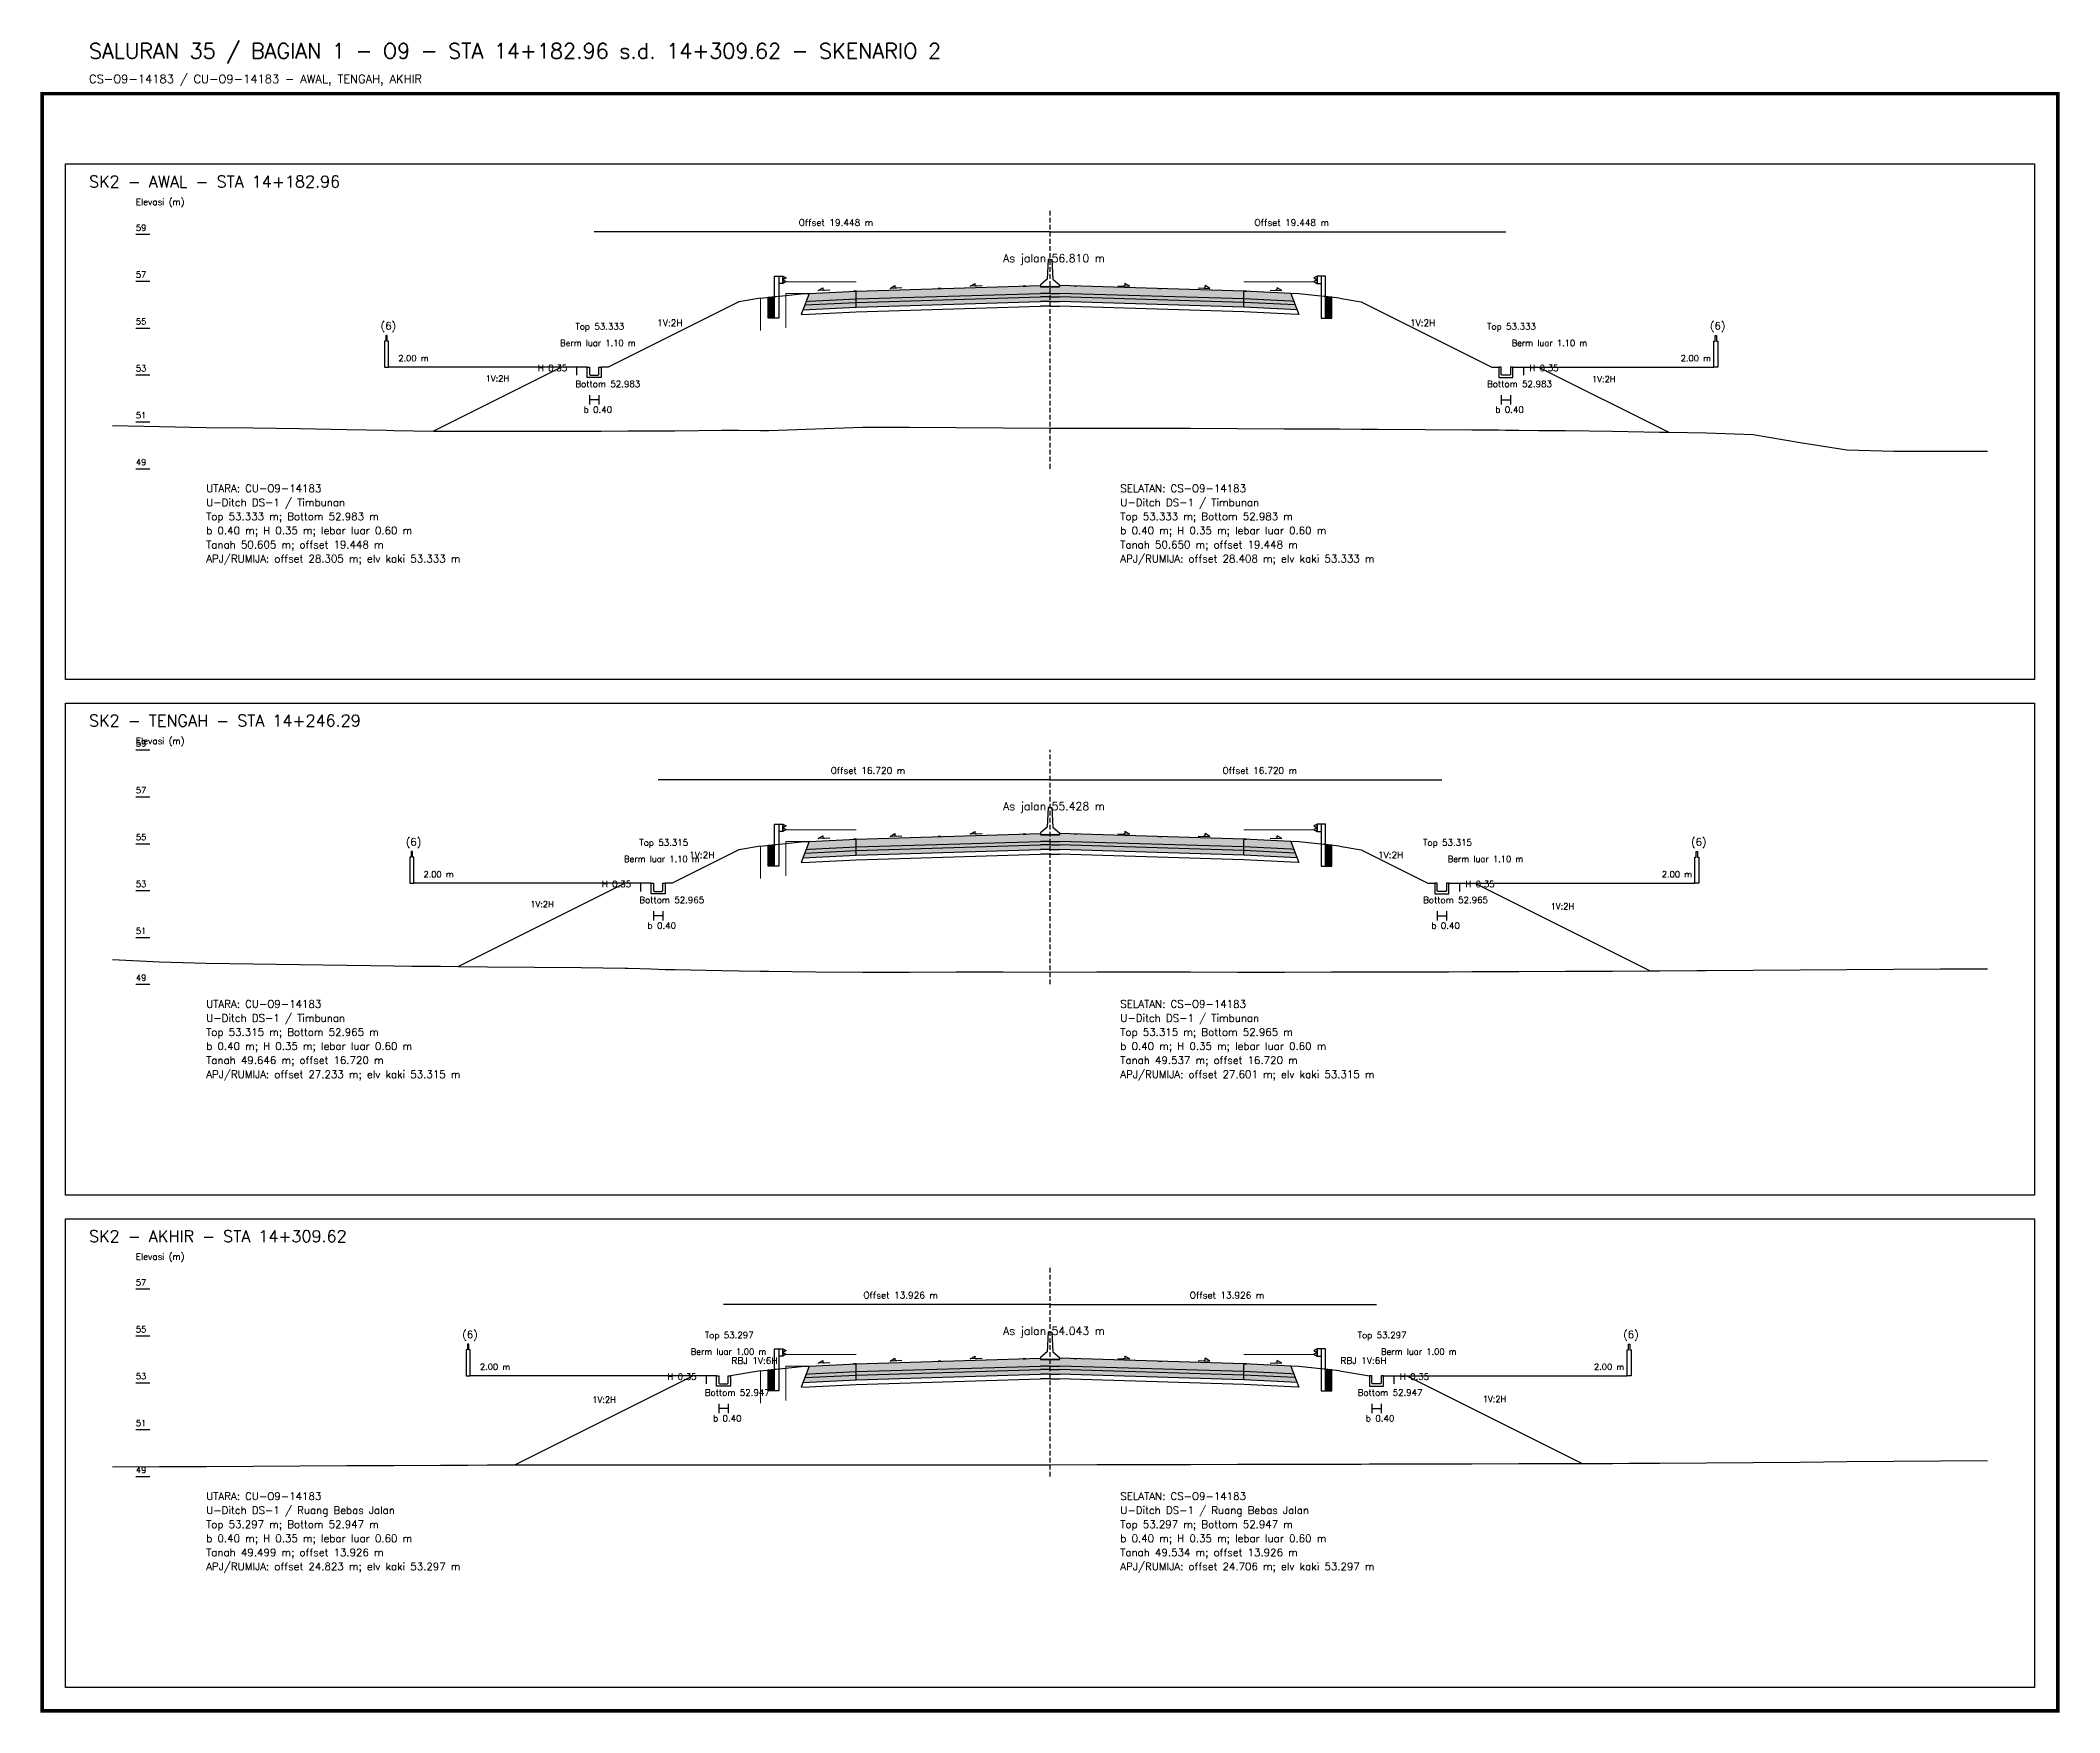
# Model space of a CAD drawing. Header units: metres. Extents: x -24715 to -24517, y 27498 to 30841.
# Drawn here: x -24617.7 to -24531.5, y 28126.2 to 28197.5 of the extents above; entities that cross this region are included whole.
import ezdxf

# ---------------------------------------------------------------- set-up
doc = ezdxf.new("R2010")
doc.units = ezdxf.units.M
doc.linetypes.add('PS_DASH', pattern=[0.3, 0.2, -0.1])
for name, color, linetype, lineweight in [('Dimensi', 230, 'Continuous', 20), ('GRS-ARSIR (HATCH)', 8, 'Continuous', 9), ('Guardrail', 20, 'Continuous', 30), ('HATCH - Beton ramping', 210, 'Continuous', 9), ('HATCH - LFA', 30, 'Continuous', 9), ('HATCH - Pavement', 50, 'Continuous', 9), ('Marka', 20, 'Continuous', 30), ('POT_ALL_GROUP', 2, 'Continuous', 70)]:
    doc.layers.add(name, color=color, linetype=linetype, lineweight=lineweight)
for name, color, linetype in [('POT_ALL_APJ', 2, 'Continuous'), ('POT_ALL_BORDER', 8, 'Continuous'), ('POT_ALL_CHANNEL2', 7, 'Continuous'), ('POT_ALL_DIM', 7, 'Continuous'), ('POT_ALL_GROUND', 1, 'Continuous'), ('POT_ALL_GUIDE', 8, 'Continuous'), ('POT_ALL_ROAD', 4, 'Continuous')]:
    doc.layers.add(name, color=color, linetype=linetype)
doc.styles.get("Standard").update_dxf_attribs({"font": 'simplex.shx'})

# ---------------------------------------------------------------- blocks, each defined once
blk = doc.blocks.new('JALAN_ASLI_TIPIKAL_2OKT_METER')
at = {"layer": 'Guardrail', "lineweight": 9}
h = blk.add_hatch(dxfattribs=at)
h.set_pattern_fill('JIS_LC_20', color=256, scale=0.002)
h.set_pattern_definition([(45, (-29.65569, -21.99233), (-0.02828427, 0.02828427), []), (45, (-29.65489, -21.99233), (-0.02828427, 0.02828427), [])])
h.paths.add_polyline_path([(-12.025, -1.394), (-11.753, -1.394), (-11.753, -0.471), (-12.018, -0.498)])
h = blk.add_hatch(dxfattribs=at)
h.set_pattern_fill('JIS_LC_20', color=256, scale=0.002)
h.set_pattern_definition([(45, (-29.40569, -21.99233), (-0.02828427, 0.02828427), []), (45, (-29.40489, -21.99233), (-0.02828427, 0.02828427), [])])
h.paths.add_polyline_path([(12.018, -0.498), (11.753, -0.471), (11.753, -1.394), (12.025, -1.394)])
at = {"layer": 'HATCH - Beton ramping'}
h = blk.add_hatch(dxfattribs=at)
h.set_pattern_fill('AR-CONC', color=256, scale=0.0005)
h.set_pattern_definition([(50, (-28.949556, -21.99233), (0.09109233, -0.00796954), [0.009525, -0.104775]), (355, (-28.94956, -21.99233), (-0.0176217, 0.09552842), [0.00762, -0.0838203]), (100.45144, (-28.941965, -21.992995), (0.07347062, 0.08755888), [0.008095, -0.08904512]), (46.1842, (-28.94956, -21.96693), (0.13553952, -0.02102116), [0.0142875, -0.1571625]), (96.63556, (-28.93826, -21.96868), (0.11870207, 0.12371306), [0.0121425, -0.1335678]), (351.18415, (-28.94956, -21.96693), (0.11870207, 0.12371306), [0.01143, -0.12572987]), (21, (-28.936856, -21.97328), (0.0758072, -0.0511326), [0.009525, -0.104775]), (326, (-28.93686, -21.97328), (0.03090101, 0.09209398), [0.00762, -0.08382]), (71.45144, (-28.93054, -21.97754), (0.1067082, 0.04096138), [0.008095, -0.08904497]), (37.5, (-28.949556, -21.99233), (0.001544302, 0.04227752), [0, -0.082804, 0, -0.08509, 0, -0.0841375]), (7.5, (-28.949556, -21.99233), (0.03340983, 0.05009029), [0, -0.048514, 0, -0.080899, 0, -0.0320675]), (327.5, (-28.977877, -21.99233), (0.067795298, -0.002864372), [0, -0.03175, 0, -0.09906, 0, -0.131445]), (317.5, (-28.990577, -21.99233), (0.07406459, 0.01271325), [0, -0.041275, 0, -0.065786, 0, -0.093345])])
h.paths.add_polyline_path([(-8.27, -0.566), (-10.401, -0.666), (-10.461, -0.826), (-8.27, -0.716)])
h.paths.add_polyline_path([(-0.4, -0.48), (0, -0.48), (0, -0.33), (-0.4, -0.33), (-8.27, -0.566), (-8.27, -0.716)])
h = blk.add_hatch(dxfattribs=at)
h.set_pattern_fill('AR-CONC', color=256, scale=0.0005)
h.set_pattern_definition([(50, (-28.699556, -21.99233), (0.09109233, -0.00796954), [0.009525, -0.104775]), (355, (-28.69956, -21.99233), (-0.01762171, 0.09552842), [0.00762, -0.0838203]), (100.45144, (-28.691965, -21.992995), (0.07347062, 0.08755888), [0.008095, -0.08904512]), (46.1842, (-28.69956, -21.96693), (0.13553952, -0.02102116), [0.0142875, -0.1571625]), (96.63556, (-28.68826, -21.96868), (0.11870207, 0.12371306), [0.0121425, -0.1335678]), (351.18415, (-28.69956, -21.96693), (0.11870207, 0.12371306), [0.01143, -0.12572987]), (21, (-28.686856, -21.97328), (0.0758072, -0.0511326), [0.009525, -0.104775]), (326, (-28.68686, -21.97328), (0.03090101, 0.09209398), [0.00762, -0.08382]), (71.45144, (-28.68054, -21.97754), (0.10670821, 0.04096138), [0.008095, -0.08904497]), (37.5, (-28.699556, -21.99233), (0.001544302, 0.04227752), [0, -0.082804, 0, -0.08509, 0, -0.0841375]), (7.5, (-28.699556, -21.99233), (0.03340983, 0.050090287), [0, -0.048514, 0, -0.080899, 0, -0.0320675]), (327.5, (-28.727877, -21.99233), (0.067795298, -0.002864372), [0, -0.03175, 0, -0.09906, 0, -0.131445]), (317.5, (-28.740577, -21.99233), (0.07406459, 0.012713246), [0, -0.041275, 0, -0.065786, 0, -0.093345])])
h.paths.add_polyline_path([(8.27, -0.566), (10.401, -0.666), (10.461, -0.826), (8.27, -0.716)])
h.paths.add_polyline_path([(0.4, -0.48), (0, -0.48), (0, -0.33), (0.4, -0.33), (8.27, -0.566), (8.27, -0.716)])
at = {"layer": 'HATCH - LFA'}
h = blk.add_hatch(dxfattribs=at)
h.set_pattern_fill('GRAVEL', color=256, scale=0.0075)
h.set_pattern_definition([(228.012788, (-28.812396, -21.801831), (-1.524, -1.7145), [0.0256291, -2.5372863]), (184.96974, (-28.829541, -21.820881), (2.2859999991, 0.1905000109), [0.04398035, -4.3540537]), (132.510447, (-28.873356, -21.824691), (1.9050000008, -2.0954999993), [0.0310111, -3.0701042]), (267.27369, (-28.947651, -21.872316), (0.1905000004, 3.81), [0.0400503, -3.9649828]), (292.833654, (-28.949556, -21.912321), (-0.9525, 2.286), [0.0392725, -3.8879856]), (357.27369, (-28.934316, -21.948516), (-3.81, 0.1905000004), [0.0400503, -3.9649828]), (37.69424, (-28.894311, -21.950421), (-2.4764999999, -1.9050000001), [0.0529645, -5.24348365]), (72.255328, (-28.852401, -21.918036), (1.3335000004, 4.1909999999), [0.050004, -4.95039425]), (121.429566, (-28.837161, -21.870411), (-1.5240000002, 2.4764999999), [0.040186, -3.9784159]), (175.23636, (-28.858116, -21.836121), (2.0955, -0.1905), [0.0458785, -2.2480453]), (222.397438, (-28.903836, -21.832311), (-2.2859999999, -2.0955000001), [0.05933084, -5.8737579]), (138.814075, (-28.759056, -21.874221), (-1.3335, 1.143), [0.0202503, -2.0047924]), (171.469234, (-28.774296, -21.860886), (2.4765, -0.3809999996), [0.03852615, -3.8140979]), (225, (-28.8124, -21.85517), (0, -0.1905), [0.0269407, -0.242467]), (203.19859, (-28.82573, -21.832311), (0.9525, 0.381), [0.0145081, -1.4362967]), (291.80141, (-28.839066, -21.838026), (-0.1905, 0.5715), [0.0205174, -1.0053565]), (30.96376, (-28.831446, -21.857076), (0.5715, 0.381), [0.033324, -1.0774724]), (161.56505, (-28.80287, -21.83993), (0.381, -0.1905), [0.0240965, -0.5783174]), (16.38954, (-28.949556, -21.838026), (1.905, 0.5715), [0.0337566, -3.341912]), (70.346176, (-28.917171, -21.828501), (-0.762, -2.0955), [0.0283199, -2.8036662]), (293.19859, (-28.80287, -21.801831), (-0.381, 0.9525), [0.029016, -1.4217888]), (343.61046, (-28.791441, -21.828501), (-1.905, 0.5715), [0.0337566, -3.341912]), (339.443955, (-28.949556, -21.956136), (-0.9525, 0.381), [0.0325526, -1.5950801]), (294.77514, (-28.919076, -21.967566), (-0.952500001, 2.0954999995), [0.0272754, -2.7002695]), (66.80141, (-28.800966, -21.992331), (0.381, 0.9525), [0.029016, -1.4217888]), (17.354025, (-28.789536, -21.965661), (-2.4765, -0.762), [0.0319337, -3.1614282]), (69.443955, (-28.89431, -21.992331), (-0.381, -0.9525), [0.0162763, -1.6113564]), (101.30993, (-28.812396, -21.99233), (-0.1905, 0.762), [0.0097136, -0.9616496]), (165.96376, (-28.8143, -21.982806), (0.5715, -0.1905), [0.0392725, -0.7461791]), (186.009006, (-28.852401, -21.973281), (1.905, 0.1905), [0.036395, -3.6031024]), (303.69007, (-28.831446, -21.87422), (-0.1905, 0.381), [0.0274743, -0.6593832]), (353.157227, (-28.816206, -21.897081), (3.2385, -0.3809999998), [0.0479668, -4.7487007]), (60.945396, (-28.76858, -21.902796), (-0.762, -1.3335), [0.0196131, -1.9417044]), (90, (-28.75906, -21.88565), (-0.1905, 0.1905), [0.01143, -0.17907]), (120.256437, (-28.856211, -21.967566), (0.762, -1.3335), [0.026465, -2.6200456]), (48.012787, (-28.869546, -21.944706), (1.524, 1.7145), [0.0512582, -2.5116572]), (0, (-28.83526, -21.9066), (0.1905, 0.1905), [0.04953, -0.14097]), (325.304846, (-28.785726, -21.906606), (1.9050000007, -1.333499999), [0.0301207, -2.9819488]), (254.0546, (-28.76096, -21.92375), (-0.1905, -0.762), [0.0277372, -1.3591238]), (207.645975, (-28.768581, -21.950421), (-3.6195000001, -1.9049999997), [0.0451609, -4.4709348]), (175.426079, (-28.808586, -21.971376), (-2.4765, 0.1905), [0.0477772, -4.7299385])])
h.paths.add_polyline_path([(-8.27, -0.716), (-10.461, -0.826), (-10.54, -1.03), (-8.27, -0.916)])
h.paths.add_polyline_path([(-0.4, -0.68), (0, -0.68), (0, -0.48), (-0.4, -0.48), (-8.27, -0.716), (-8.27, -0.916)])
h = blk.add_hatch(dxfattribs=at)
h.set_pattern_fill('GRAVEL', color=256, scale=0.0075)
h.set_pattern_definition([(228.012788, (-28.562396, -21.801831), (-1.524, -1.7145), [0.0256291, -2.5372863]), (184.96974, (-28.579541, -21.820881), (2.2859999991, 0.1905000109), [0.04398035, -4.3540537]), (132.510447, (-28.623356, -21.824691), (1.9050000008, -2.0954999993), [0.0310111, -3.0701042]), (267.27369, (-28.697651, -21.872316), (0.1905000004, 3.81), [0.04005034, -3.9649828]), (292.833654, (-28.699556, -21.912321), (-0.9525, 2.286), [0.0392725, -3.8879856]), (357.27369, (-28.684316, -21.948516), (-3.81, 0.1905000004), [0.04005034, -3.9649828]), (37.69424, (-28.644311, -21.950421), (-2.4764999999, -1.9050000001), [0.0529645, -5.24348365]), (72.255328, (-28.602401, -21.918036), (1.3335000004, 4.1909999999), [0.050004, -4.95039425]), (121.429566, (-28.587161, -21.870411), (-1.5240000002, 2.4764999999), [0.040186, -3.9784159]), (175.23636, (-28.608116, -21.836121), (2.0955, -0.1905000003), [0.0458785, -2.2480453]), (222.397438, (-28.653836, -21.832311), (-2.2859999999, -2.0955000001), [0.05933084, -5.87375794]), (138.814075, (-28.509056, -21.874221), (-1.3335, 1.143), [0.02025034, -2.0047924]), (171.469234, (-28.524296, -21.860886), (2.4765, -0.3809999996), [0.03852615, -3.8140979]), (225, (-28.5624, -21.85517), (0, -0.1905), [0.0269407, -0.242467]), (203.19859, (-28.57573, -21.832311), (0.9525, 0.381), [0.0145081, -1.4362967]), (291.80141, (-28.589066, -21.838026), (-0.1905, 0.5715), [0.0205174, -1.0053565]), (30.96376, (-28.581446, -21.857076), (0.5715, 0.381), [0.033324, -1.0774724]), (161.56505, (-28.55287, -21.83993), (0.381, -0.1905), [0.0240965, -0.57831736]), (16.38954, (-28.699556, -21.838026), (1.905, 0.5715), [0.0337566, -3.341912]), (70.346176, (-28.667171, -21.828501), (-0.762, -2.0955), [0.0283199, -2.8036662]), (293.19859, (-28.55287, -21.801831), (-0.381, 0.9525), [0.029016, -1.4217888]), (343.61046, (-28.541441, -21.828501), (-1.905, 0.5714999999), [0.0337566, -3.341912]), (339.443955, (-28.699556, -21.956136), (-0.9525, 0.381), [0.03255264, -1.5950801]), (294.77514, (-28.669076, -21.967566), (-0.952500001, 2.0954999995), [0.0272754, -2.7002695]), (66.80141, (-28.550966, -21.992331), (0.381, 0.9525), [0.029016, -1.4217888]), (17.354025, (-28.539536, -21.965661), (-2.4765, -0.7620000002), [0.0319337, -3.1614282]), (69.443955, (-28.64431, -21.992331), (-0.381, -0.9525), [0.0162763, -1.6113564]), (101.30993, (-28.562396, -21.99233), (-0.1905, 0.762), [0.0097136, -0.9616496]), (165.96376, (-28.5643, -21.982806), (0.5715, -0.1905), [0.0392725, -0.7461791]), (186.009006, (-28.602401, -21.973281), (1.905, 0.1905), [0.036395, -3.6031024]), (303.69007, (-28.581446, -21.87422), (-0.1905, 0.381), [0.0274743, -0.6593832]), (353.157227, (-28.566206, -21.897081), (3.2385, -0.3809999998), [0.04796676, -4.7487007]), (60.945396, (-28.51858, -21.902796), (-0.762, -1.3335), [0.0196131, -1.9417044]), (90, (-28.50906, -21.88565), (-0.1905, 0.1905), [0.01143, -0.17907]), (120.256437, (-28.606211, -21.967566), (0.762, -1.3335), [0.026465, -2.62004556]), (48.012787, (-28.619546, -21.944706), (1.524, 1.7145), [0.0512582, -2.5116572]), (0, (-28.58526, -21.9066), (0.1905, 0.1905), [0.04953, -0.14097]), (325.304846, (-28.535726, -21.906606), (1.9050000007, -1.333499999), [0.0301207, -2.98194875]), (254.054604, (-28.51096, -21.92375), (-0.1905, -0.762), [0.0277372, -1.35912375]), (207.645975, (-28.518581, -21.950421), (-3.6195000001, -1.9049999997), [0.0451609, -4.4709348]), (175.426079, (-28.558586, -21.971376), (-2.4765, 0.1905), [0.0477772, -4.7299385])])
h.paths.add_polyline_path([(8.27, -0.716), (10.461, -0.826), (10.54, -1.03), (8.27, -0.916)])
h.paths.add_polyline_path([(0.4, -0.68), (0, -0.68), (0, -0.48), (0.4, -0.48), (8.27, -0.716), (8.27, -0.916)])
at = {"layer": 'HATCH - Pavement'}
h = blk.add_hatch(dxfattribs=at)
h.set_pattern_fill('AR-CONC', color=256, scale=0.001)
h.set_pattern_definition([(50, (-89.43046, -52.62889), (0.18218467, -0.01593909), [0.01905, -0.20955]), (355, (-89.43046, -52.6289), (-0.03524342, 0.19105685), [0.01524, -0.1676406]), (100.45144, (-89.41528, -52.63022), (0.14694125, 0.17511775), [0.01619, -0.17809024]), (46.1842, (-89.43046, -52.5781), (0.27107904, -0.04204233), [0.028575, -0.314325]), (96.63556, (-89.40787, -52.5816), (0.23740413, 0.2474261), [0.024285, -0.2671356]), (351.18415, (-89.43046, -52.5781), (0.2374041, 0.2474261), [0.02286, -0.2514597]), (21, (-89.40506, -52.59079), (0.1516144, -0.1022652), [0.01905, -0.20955]), (326, (-89.40506, -52.5908), (0.06180203, 0.18418797), [0.01524, -0.16764]), (71.45144, (-89.39243, -52.59931), (0.21341642, 0.08192277), [0.01619, -0.17808994]), (37.5, (-89.43046, -52.62889), (0.003088603, 0.08455504), [0, -0.165608, 0, -0.17018, 0, -0.168275]), (7.5, (-89.43046, -52.62889), (0.06681966, 0.100180575), [0, -0.097028, 0, -0.161798, 0, -0.064135]), (327.5, (-89.4871, -52.62889), (0.135590595, -0.005728744), [0, -0.0635, 0, -0.19812, 0, -0.26289]), (317.5, (-89.5125, -52.62889), (0.14812918, 0.02542649), [0, -0.08255, 0, -0.131572, 0, -0.18669])])
h.paths.add_polyline_path([(-8.27, -0.236), (-10.27, -0.336), (-10.401, -0.673), (-10.27, -0.666), (-8.27, -0.566)])
h.paths.add_polyline_path([(-0.4, -0.33), (0, -0.33), (0, 0), (-0.4, 0), (-8.27, -0.236), (-8.27, -0.566)])
h = blk.add_hatch(dxfattribs=at)
h.set_pattern_fill('AR-CONC', color=256, scale=0.001)
h.set_pattern_definition([(50, (-89.18046, -52.62889), (0.18218467, -0.01593909), [0.01905, -0.20955]), (355, (-89.18046, -52.6289), (-0.03524342, 0.19105685), [0.01524, -0.16764058]), (100.45144, (-89.16528, -52.63022), (0.14694125, 0.17511775), [0.01619, -0.17809024]), (46.1842, (-89.18046, -52.5781), (0.27107904, -0.04204233), [0.028575, -0.314325]), (96.63556, (-89.15787, -52.5816), (0.23740413, 0.2474261), [0.024285, -0.2671356]), (351.18415, (-89.18046, -52.5781), (0.2374041, 0.2474261), [0.02286, -0.2514597]), (21, (-89.15506, -52.59079), (0.1516144, -0.1022652), [0.01905, -0.20955]), (326, (-89.15506, -52.5908), (0.06180203, 0.18418797), [0.01524, -0.16764]), (71.45144, (-89.14243, -52.59931), (0.21341642, 0.08192277), [0.01619, -0.17808994]), (37.5, (-89.18046, -52.62889), (0.003088603, 0.08455504), [0, -0.165608, 0, -0.17018, 0, -0.168275]), (7.5, (-89.18046, -52.62889), (0.06681966, 0.100180575), [0, -0.097028, 0, -0.161798, 0, -0.064135]), (327.5, (-89.2371, -52.62889), (0.135590595, -0.005728744), [0, -0.0635, 0, -0.19812, 0, -0.26289]), (317.5, (-89.2625, -52.62889), (0.14812918, 0.02542649), [0, -0.08255, 0, -0.131572, 0, -0.18669])])
h.paths.add_polyline_path([(8.27, -0.236), (10.27, -0.336), (10.401, -0.673), (10.27, -0.666), (8.27, -0.566)])
h.paths.add_polyline_path([(0.4, -0.33), (0, -0.33), (0, 0), (0.4, 0), (8.27, -0.236), (8.27, -0.566)])
at = {"layer": 'Marka'}
h = blk.add_hatch(color=256, dxfattribs=at)
h.dxf.hatch_style = 1
h.paths.add_polyline_path([(-8.27, -0.23), (-8.39, -0.236), (-8.39, -0.242), (-8.27, -0.236)])
h.paths.add_polyline_path([(-4.65, -0.122), (-4.77, -0.125), (-4.77, -0.131), (-4.65, -0.128)])
h.paths.add_polyline_path([(-1.03, -0.019), (-1.03, -0.013), (-1.15, -0.017), (-1.15, -0.023)])
h = blk.add_hatch(color=256, dxfattribs=at)
h.dxf.hatch_style = 1
h.paths.add_polyline_path([(8.27, -0.23), (8.39, -0.236), (8.39, -0.242), (8.27, -0.236)])
h.paths.add_polyline_path([(4.65, -0.122), (4.77, -0.125), (4.77, -0.131), (4.65, -0.128)])
h.paths.add_polyline_path([(1.03, -0.019), (1.03, -0.013), (1.15, -0.017), (1.15, -0.023)])
for p, q in [((-8.27, -0.236), (-0.4, 0)), ((8.27, -0.236), (0.4, 0)), ((-12.353, -0.533), (-10.622, -0.354)), ((-10.27, -0.336), (-10.62, -1.234)), ((-10.62, -0.354), (-10.27, -0.336)), ((-10.461, -0.826), (-8.27, -0.716)), ((-10.401, -0.673), (-10.27, -0.666)), ((-10.27, -0.336), (-8.27, -0.236)), ((-10.27, -0.666), (-8.27, -0.566)), ((-8.27, -0.916), (-8.27, -0.236)), ((-8.27, -0.566), (-0.4, -0.33)), ((-8.27, -0.716), (-0.4, -0.48)), ((-8.27, -0.916), (-0.4, -0.68)), ((0, -0.05), (-0.4, -0.05)), ((0, -0.33), (-0.4, -0.33)), ((0, -0.48), (-0.4, -0.48)), ((0, -0.68), (-0.4, -0.68)), ((0, -0.05), (0.4, -0.05)), ((0, -0.33), (0.4, -0.33)), ((0, -0.48), (0.4, -0.48)), ((0, -0.68), (0.4, -0.68)), ((8.27, -0.566), (0.4, -0.33)), ((8.27, -0.716), (0.4, -0.48)), ((8.27, -0.916), (0.4, -0.68)), ((8.27, -0.916), (8.27, -0.236)), ((10.27, -0.336), (8.27, -0.236)), ((10.27, -0.666), (8.27, -0.566)), ((10.461, -0.826), (8.27, -0.716)), ((10.27, -0.336), (10.62, -1.234)), ((10.62, -0.354), (10.27, -0.336)), ((10.401, -0.673), (10.27, -0.666)), ((12.353, -0.533), (10.622, -0.354)), ((-10.62, -1.234), (-10.27, -1.216)), ((-10.54, -1.03), (-8.27, -0.916)), ((-10.27, -1.216), (-8.27, -1.116)), ((-8.27, -1.116), (-0.4, -0.88)), ((0, -0.88), (-0.4, -0.88)), ((0, -0.88), (0.4, -0.88)), ((8.27, -1.116), (0.4, -0.88)), ((10.54, -1.03), (8.27, -0.916)), ((10.27, -1.216), (8.27, -1.116)), ((10.62, -1.234), (10.27, -1.216))]:
    blk.add_line(p, q)
for points in [[(0, 1.11), (-0.075, 1.11), (-0.125, 0.27), (-0.4, 0.03), (-0.4, -0.05), (0, -0.05)], [(0, 1.11), (0.075, 1.11), (0.125, 0.27), (0.4, 0.03), (0.4, -0.05), (0, -0.05)], [(-6.818, -0.116), (-6.616, 0)], [(-3.401, -0.02), (-3.199, 0.096)], [(3.401, -0.02), (3.199, 0.096)], [(6.818, -0.116), (6.616, 0)], [(-9.887, -0.208), (-9.686, -0.092)], [(-9.387, -0.193), (-9.887, -0.208)], [(-6.318, -0.101), (-6.818, -0.116)], [(-2.901, -0.005), (-3.401, -0.02)], [(2.901, -0.005), (3.401, -0.02)], [(6.318, -0.101), (6.818, -0.116)], [(9.387, -0.193), (9.887, -0.208)], [(9.887, -0.208), (9.686, -0.092)]]:
    blk.add_lwpolyline(points)
for centre, start, end in [((-6.556, -0.037), 148.28164, 271.71836), ((-3.139, 0.059), 148.28164, 271.71836), ((3.139, 0.059), 268.28164, 31.71836), ((6.556, -0.037), 268.28164, 31.71836), ((-9.625, -0.129), 148.28164, 271.71836), ((9.625, -0.129), 268.28164, 31.71836)]:
    blk.add_arc(centre, 0.0711, start, end)
at = {"layer": 'Dimensi'}
for p, q in [((-8.27, 0.168), (-11.27, 0.168)), ((8.27, 0.168), (11.27, 0.168))]:
    blk.add_line(p, q, dxfattribs=at)
at = {"layer": 'GRS-ARSIR (HATCH)'}
for p, q in [((-12.353, -0.533), (-12.353, -1.909)), ((-11.27, -0.336), (-11.27, -1.803)), ((-10.27, -0.336), (-11.27, -0.336))]:
    blk.add_line(p, q, dxfattribs=at)
at = {"layer": 'Guardrail'}
for points in [[(-11.753, -1.394), (-11.753, 0.406), (-11.575, 0.406), (-11.575, -1.394), (-11.753, -1.394)], [(-11.575, 0.406), (-11.397, 0.406), (-11.397, 0.094), (-11.575, 0.094)], [(-11.397, 0.25), (-11.397, 0.406), (-11.262, 0.328), (-11.397, 0.25)], [(-11.397, 0.094), (-11.397, 0.25), (-11.262, 0.172), (-11.397, 0.094)], [(11.397, 0.25), (11.397, 0.406), (11.262, 0.328), (11.397, 0.25)], [(11.397, 0.094), (11.397, 0.25), (11.262, 0.172), (11.397, 0.094)], [(11.575, 0.406), (11.397, 0.406), (11.397, 0.094), (11.575, 0.094)], [(11.753, -1.394), (11.753, 0.406), (11.575, 0.406), (11.575, -1.394), (11.753, -1.394)], [(-11.575, -1.394), (-12.025, -1.394), (-12.018, -0.498), (-11.568, -0.453), (-11.575, -1.394)], [(11.575, -1.394), (12.025, -1.394), (12.018, -0.498), (11.568, -0.453), (11.575, -1.394)]]:
    blk.add_lwpolyline(points, dxfattribs=at)
at = {"layer": 'Marka'}
for points in [[(-8.39, -0.242), (-8.27, -0.236), (-8.27, -0.23), (-8.39, -0.236), (-8.39, -0.242)], [(8.39, -0.242), (8.27, -0.236), (8.27, -0.23), (8.39, -0.236), (8.39, -0.242)]]:
    blk.add_lwpolyline(points, dxfattribs=at)
for points in [[(-4.65, -0.122), (-4.77, -0.125), (-4.77, -0.131), (-4.65, -0.128)], [(-1.03, -0.013), (-1.15, -0.017), (-1.15, -0.023), (-1.03, -0.019)], [(1.03, -0.013), (1.15, -0.017), (1.15, -0.023), (1.03, -0.019)], [(4.65, -0.122), (4.77, -0.125), (4.77, -0.131), (4.65, -0.128)]]:
    blk.add_lwpolyline(points, close=True, dxfattribs=at)

msp = doc.modelspace()

# ---------------------------------------------------------------- linework, layer by layer
at = {"layer": 'POT_ALL_APJ', "linetype": 'Continuous'}
for points in [[(-24602.976, 28184.70169), (-24602.976, 28183.59728), (-24602.806, 28183.59728), (-24602.806, 28184.70169), (-24602.861, 28184.70169), (-24602.861, 28184.95169), (-24602.891, 28184.95169), (-24602.921, 28184.95169), (-24602.921, 28184.70169), (-24602.976, 28184.70169)], [(-24546.09321, 28184.70169), (-24546.09321, 28183.59728), (-24546.26321, 28183.59728), (-24546.26321, 28184.70169), (-24546.20821, 28184.70169), (-24546.20821, 28184.95169), (-24546.17821, 28184.95169), (-24546.14821, 28184.95169), (-24546.14821, 28184.70169), (-24546.09321, 28184.70169)], [(-24595.43434, 28183.59728), (-24602.806, 28183.59728)], [(-24553.73741, 28183.59728), (-24546.26321, 28183.59728)], [(-24601.90349, 28162.68371), (-24601.90349, 28161.5793), (-24601.73349, 28161.5793), (-24601.73349, 28162.68371), (-24601.78849, 28162.68371), (-24601.78849, 28162.93371), (-24601.81849, 28162.93371), (-24601.84849, 28162.93371), (-24601.84849, 28162.68371), (-24601.90349, 28162.68371)], [(-24546.89961, 28162.68371), (-24546.89961, 28161.5793), (-24547.06961, 28161.5793), (-24547.06961, 28162.68371), (-24547.01461, 28162.68371), (-24547.01461, 28162.93371), (-24546.98461, 28162.93371), (-24546.95461, 28162.93371), (-24546.95461, 28162.68371), (-24546.89961, 28162.68371)], [(-24592.70631, 28161.5793), (-24601.73349, 28161.5793)], [(-24556.46544, 28161.5793), (-24547.06961, 28161.5793)], [(-24599.49421, 28141.66574), (-24599.49421, 28140.56133), (-24599.32421, 28140.56133), (-24599.32421, 28141.66574), (-24599.37921, 28141.66574), (-24599.37921, 28141.91574), (-24599.40921, 28141.91574), (-24599.43921, 28141.91574), (-24599.43921, 28141.66574), (-24599.49421, 28141.66574)], [(-24549.79448, 28141.66574), (-24549.79448, 28140.56133), (-24549.96448, 28140.56133), (-24549.96448, 28141.66574), (-24549.90948, 28141.66574), (-24549.90948, 28141.91574), (-24549.87948, 28141.91574), (-24549.84948, 28141.91574), (-24549.84948, 28141.66574), (-24549.79448, 28141.66574)], [(-24589.81217, 28140.56133), (-24599.32421, 28140.56133)], [(-24559.35958, 28140.56133), (-24549.96448, 28140.56133)]]:
    msp.add_lwpolyline(points, dxfattribs=at)
at = {"layer": 'POT_ALL_BORDER', "linetype": 'Continuous'}
for points in [[(-24616.58588, 28192.26387), (-24532.58588, 28192.26387), (-24532.58588, 28170.26387), (-24616.58588, 28170.26387), (-24616.58588, 28192.26387)], [(-24616.58588, 28169.26387), (-24532.58588, 28169.26387), (-24532.58588, 28148.26387), (-24616.58588, 28148.26387), (-24616.58588, 28169.26387)], [(-24616.58588, 28147.26387), (-24532.58588, 28147.26387), (-24532.58588, 28127.26387), (-24616.58588, 28127.26387), (-24616.58588, 28147.26387)]]:
    msp.add_lwpolyline(points, dxfattribs=at)
at = {"layer": 'POT_ALL_CHANNEL2', "linetype": 'Continuous'}
for points in [[(-24593.83434, 28183.59728), (-24593.73434, 28183.59728), (-24593.73434, 28183.14728), (-24594.33434, 28183.14728), (-24594.33434, 28183.59728), (-24594.23434, 28183.59728), (-24594.23434, 28183.27728), (-24594.20434, 28183.24728), (-24593.86434, 28183.24728), (-24593.83434, 28183.27728), (-24593.83434, 28183.59728)], [(-24555.33741, 28183.59728), (-24555.43741, 28183.59728), (-24555.43741, 28183.14728), (-24554.83741, 28183.14728), (-24554.83741, 28183.59728), (-24554.93741, 28183.59728), (-24554.93741, 28183.27728), (-24554.96741, 28183.24728), (-24555.30741, 28183.24728), (-24555.33741, 28183.27728), (-24555.33741, 28183.59728)], [(-24591.10631, 28161.5793), (-24591.00631, 28161.5793), (-24591.00631, 28161.1293), (-24591.60631, 28161.1293), (-24591.60631, 28161.5793), (-24591.50631, 28161.5793), (-24591.50631, 28161.2593), (-24591.47631, 28161.2293), (-24591.13631, 28161.2293), (-24591.10631, 28161.2593), (-24591.10631, 28161.5793)], [(-24558.06544, 28161.5793), (-24558.16544, 28161.5793), (-24558.16544, 28161.1293), (-24557.56544, 28161.1293), (-24557.56544, 28161.5793), (-24557.66544, 28161.5793), (-24557.66544, 28161.2593), (-24557.69544, 28161.2293), (-24558.03544, 28161.2293), (-24558.06544, 28161.2593), (-24558.06544, 28161.5793)], [(-24588.31217, 28140.56133), (-24588.21217, 28140.56133), (-24588.21217, 28140.11133), (-24588.81217, 28140.11133), (-24588.81217, 28140.56133), (-24588.71217, 28140.56133), (-24588.71217, 28140.24133), (-24588.68217, 28140.21133), (-24588.34217, 28140.21133), (-24588.31217, 28140.24133), (-24588.31217, 28140.56133)], [(-24560.85958, 28140.56133), (-24560.95958, 28140.56133), (-24560.95958, 28140.11133), (-24560.35958, 28140.11133), (-24560.35958, 28140.56133), (-24560.45958, 28140.56133), (-24560.45958, 28140.24133), (-24560.48958, 28140.21133), (-24560.82958, 28140.21133), (-24560.85958, 28140.24133), (-24560.85958, 28140.56133)]]:
    msp.add_lwpolyline(points, dxfattribs=at)
at = {"layer": 'POT_ALL_DIM', "linetype": 'Continuous'}
for points in [[(-24574.58588, 28189.37387), (-24594.03434, 28189.37387)], [(-24574.58588, 28189.37387), (-24555.13741, 28189.37387)], [(-24594.78434, 28183.59728), (-24594.78434, 28183.24728)], [(-24554.38741, 28183.59728), (-24554.38741, 28183.24728)], [(-24594.23434, 28182.39728), (-24594.23434, 28181.99728)], [(-24593.83434, 28182.39728), (-24593.83434, 28181.99728)], [(-24555.33741, 28182.39728), (-24555.33741, 28181.99728)], [(-24554.93741, 28182.39728), (-24554.93741, 28181.99728)], [(-24593.83434, 28182.19728), (-24594.23434, 28182.19728)], [(-24555.33741, 28182.19728), (-24554.93741, 28182.19728)], [(-24574.58588, 28165.99188), (-24591.30631, 28165.99188)], [(-24574.58588, 28165.99188), (-24557.86544, 28165.99188)], [(-24592.05631, 28161.5793), (-24592.05631, 28161.2293)], [(-24557.11544, 28161.5793), (-24557.11544, 28161.2293)], [(-24591.50631, 28160.3793), (-24591.50631, 28159.9793)], [(-24591.10631, 28160.1793), (-24591.50631, 28160.1793)], [(-24591.10631, 28160.3793), (-24591.10631, 28159.9793)], [(-24558.06544, 28160.3793), (-24558.06544, 28159.9793)], [(-24558.06544, 28160.1793), (-24557.66544, 28160.1793)], [(-24557.66544, 28160.3793), (-24557.66544, 28159.9793)], [(-24574.58588, 28143.6069), (-24588.51217, 28143.6069)], [(-24574.58588, 28143.6069), (-24560.65958, 28143.6069)], [(-24589.26217, 28140.56133), (-24589.26217, 28140.21133)], [(-24559.90958, 28140.56133), (-24559.90958, 28140.21133)], [(-24588.71217, 28139.36133), (-24588.71217, 28138.96133)], [(-24588.31217, 28139.36133), (-24588.31217, 28138.96133)], [(-24560.85958, 28139.36133), (-24560.85958, 28138.96133)], [(-24560.45958, 28139.36133), (-24560.45958, 28138.96133)], [(-24588.31217, 28139.16133), (-24588.71217, 28139.16133)], [(-24560.85958, 28139.16133), (-24560.45958, 28139.16133)]]:
    msp.add_lwpolyline(points, dxfattribs=at)
at = {"layer": 'POT_ALL_GROUND', "linetype": 'Continuous'}
for points in [[(-24614.58588, 28181.10115), (-24612.58588, 28181.06006), (-24610.58588, 28181.01897), (-24608.58588, 28181.00686), (-24606.58588, 28180.97242), (-24604.58588, 28180.9313), (-24602.891, 28180.89999), (-24602.58588, 28180.89526), (-24600.891, 28180.86898), (-24600.58588, 28180.86425), (-24598.58588, 28180.85818), (-24596.58588, 28180.85769), (-24595.43434, 28180.86115), (-24594.58588, 28180.86581), (-24594.33434, 28180.86719), (-24594.03434, 28180.86884), (-24593.73434, 28180.87049), (-24592.58588, 28180.87679), (-24590.58588, 28180.87736), (-24588.58588, 28180.90478), (-24587.85579, 28180.90683), (-24586.93915, 28180.89327), (-24586.58588, 28180.88804), (-24584.58588, 28180.96007), (-24582.58588, 28181.02851), (-24580.58588, 28181.03751), (-24578.58588, 28181.02758), (-24576.58588, 28181.0101), (-24574.58588, 28180.99812), (-24572.58588, 28180.99483), (-24570.58588, 28180.99332), (-24568.58588, 28180.99058), (-24566.58588, 28180.98045), (-24564.58588, 28180.97032), (-24562.58588, 28180.96019), (-24562.2326, 28180.9584), (-24561.31596, 28180.95376), (-24560.58588, 28180.95006), (-24558.58588, 28180.93993), (-24556.58588, 28180.92684), (-24555.43741, 28180.91701), (-24555.13741, 28180.91385), (-24554.83741, 28180.91068), (-24554.58588, 28180.90803), (-24553.73741, 28180.89909), (-24552.58588, 28180.88667), (-24550.58588, 28180.85787), (-24548.58588, 28180.82452), (-24548.17821, 28180.81773), (-24546.58588, 28180.79117), (-24546.17821, 28180.78438), (-24544.58588, 28180.72437), (-24542.58588, 28180.38174), (-24540.58588, 28180.06362), (-24538.58588, 28180.01298), (-24536.58588, 28180.01174), (-24534.58588, 28180.0106)], [(-24614.58588, 28158.32606), (-24612.58588, 28158.22837), (-24610.58588, 28158.16624), (-24608.58588, 28158.14198), (-24606.58588, 28158.10609), (-24604.58588, 28158.07524), (-24602.58588, 28158.05077), (-24601.81849, 28158.04312), (-24600.58588, 28158.03084), (-24599.81849, 28158.02319), (-24598.58588, 28158.01173), (-24596.58588, 28157.99728), (-24594.58588, 28157.98283), (-24592.70631, 28157.94864), (-24592.58588, 28157.94534), (-24591.60631, 28157.9185), (-24591.30631, 28157.91036), (-24591.00631, 28157.90237), (-24590.58588, 28157.89116), (-24588.58588, 28157.8527), (-24587.85579, 28157.83988), (-24586.93915, 28157.82379), (-24586.58588, 28157.81759), (-24584.58588, 28157.79178), (-24582.58588, 28157.78663), (-24580.58588, 28157.78785), (-24578.58588, 28157.79778), (-24576.58588, 28157.79959), (-24574.58588, 28157.7876), (-24572.58588, 28157.79061), (-24570.58588, 28157.79273), (-24568.58588, 28157.79284), (-24566.58588, 28157.78689), (-24564.58588, 28157.78597), (-24562.58588, 28157.79205), (-24562.2326, 28157.79332), (-24561.31596, 28157.7966), (-24560.58588, 28157.79866), (-24558.58588, 28157.79966), (-24558.16544, 28157.80054), (-24557.86544, 28157.80117), (-24557.56544, 28157.8018), (-24556.58588, 28157.80449), (-24556.46544, 28157.80497), (-24554.58588, 28157.81242), (-24552.58588, 28157.82035), (-24550.58588, 28157.82878), (-24548.98461, 28157.83892), (-24548.58588, 28157.84145), (-24546.98461, 28157.85176), (-24546.58588, 28157.85436), (-24544.58588, 28157.86742), (-24542.58588, 28157.88048), (-24540.58588, 28157.89316), (-24538.58588, 28157.90561), (-24536.58588, 28157.91724), (-24534.58588, 28157.92886)], [(-24614.58588, 28136.67558), (-24612.58588, 28136.68588), (-24610.58588, 28136.69617), (-24608.58588, 28136.70647), (-24606.58588, 28136.71676), (-24604.58588, 28136.72705), (-24602.58588, 28136.73735), (-24600.58588, 28136.74764), (-24599.40921, 28136.7537), (-24598.58588, 28136.75794), (-24597.40921, 28136.76286), (-24596.58588, 28136.76293), (-24594.58588, 28136.76308), (-24592.58588, 28136.76319), (-24590.58588, 28136.76326), (-24589.81217, 28136.76329), (-24588.81217, 28136.76333), (-24588.58588, 28136.76334), (-24588.51217, 28136.76334), (-24588.21217, 28136.76335), (-24587.85579, 28136.76337), (-24586.93915, 28136.7634), (-24586.58588, 28136.76342), (-24584.58588, 28136.76349), (-24582.58588, 28136.76357), (-24580.58588, 28136.76364), (-24578.58588, 28136.76372), (-24576.58588, 28136.76379), (-24574.58588, 28136.76386), (-24572.58588, 28136.76897), (-24570.58588, 28136.77534), (-24568.58588, 28136.78017), (-24566.58588, 28136.78463), (-24564.58588, 28136.78908), (-24562.58588, 28136.79273), (-24562.2326, 28136.79358), (-24561.31596, 28136.79606), (-24560.95958, 28136.79706), (-24560.65958, 28136.7979), (-24560.58588, 28136.79811), (-24560.35958, 28136.79874), (-24559.35958, 28136.80154), (-24558.58588, 28136.80371), (-24556.58588, 28136.80931), (-24554.58588, 28136.81492), (-24552.58588, 28136.81966), (-24551.87948, 28136.82126), (-24550.58588, 28136.8242), (-24549.87948, 28136.8258), (-24548.58588, 28136.83355), (-24546.58588, 28136.84673), (-24544.58588, 28136.8625), (-24542.58588, 28136.87991), (-24540.58588, 28136.89731), (-24538.58588, 28136.91472), (-24536.58588, 28136.93213), (-24534.58588, 28136.94953)]]:
    msp.add_lwpolyline(points, dxfattribs=at)
at = {"layer": 'POT_ALL_GROUP', "linetype": 'Continuous', "lineweight": 70, "const_width": 0.15}
msp.add_lwpolyline([(-24617.58588, 28195.26387), (-24531.58588, 28195.26387), (-24531.58588, 28126.26387), (-24617.58588, 28126.26387), (-24617.58588, 28195.26387)], dxfattribs=at)
at = {"layer": 'POT_ALL_GUIDE', "linetype": 'PS_DASH'}
for points in [[(-24574.58588, 28179.26387), (-24574.58588, 28190.26387)], [(-24574.58588, 28157.26387), (-24574.58588, 28167.26387)], [(-24574.58588, 28136.26387), (-24574.58588, 28145.26387)]]:
    msp.add_lwpolyline(points, dxfattribs=at)
at = {"layer": 'POT_ALL_GUIDE', "linetype": 'Continuous'}
for points in [[(-24613.58588, 28189.26387), (-24612.98588, 28189.26387)], [(-24613.58588, 28187.26387), (-24612.98588, 28187.26387)], [(-24613.58588, 28185.26387), (-24612.98588, 28185.26387)], [(-24613.58588, 28183.26387), (-24612.98588, 28183.26387)], [(-24613.58588, 28181.26387), (-24612.98588, 28181.26387)], [(-24613.58588, 28179.26387), (-24612.98588, 28179.26387)], [(-24613.58588, 28167.26387), (-24612.98588, 28167.26387)], [(-24613.58588, 28165.26387), (-24612.98588, 28165.26387)], [(-24613.58588, 28163.26387), (-24612.98588, 28163.26387)], [(-24613.58588, 28161.26387), (-24612.98588, 28161.26387)], [(-24613.58588, 28159.26387), (-24612.98588, 28159.26387)], [(-24613.58588, 28157.26387), (-24612.98588, 28157.26387)], [(-24613.58588, 28144.26387), (-24612.98588, 28144.26387)], [(-24613.58588, 28142.26387), (-24612.98588, 28142.26387)], [(-24613.58588, 28140.26387), (-24612.98588, 28140.26387)], [(-24613.58588, 28138.26387), (-24612.98588, 28138.26387)], [(-24613.58588, 28136.26387), (-24612.98588, 28136.26387)]]:
    msp.add_lwpolyline(points, dxfattribs=at)
at = {"layer": 'POT_ALL_ROAD', "linetype": 'Continuous'}
for points in [[(-24586.93915, 28186.54048), (-24587.85579, 28186.38655), (-24593.43434, 28183.59728), (-24593.73434, 28183.59728)], [(-24562.2326, 28186.54048), (-24561.31596, 28186.38655), (-24555.73741, 28183.59728), (-24555.43741, 28183.59728)], [(-24595.43434, 28183.59728), (-24600.891, 28180.86898)], [(-24594.33434, 28183.59728), (-24595.43434, 28183.59728)], [(-24554.83741, 28183.59728), (-24553.73741, 28183.59728)], [(-24553.73741, 28183.59728), (-24548.17821, 28180.81773)], [(-24586.93915, 28163.15848), (-24587.85579, 28163.00456), (-24590.70631, 28161.5793), (-24591.00631, 28161.5793)], [(-24562.2326, 28163.15848), (-24561.31596, 28163.00456), (-24558.46544, 28161.5793), (-24558.16544, 28161.5793)], [(-24592.70631, 28161.5793), (-24599.81849, 28158.02319)], [(-24591.60631, 28161.5793), (-24592.70631, 28161.5793)], [(-24557.56544, 28161.5793), (-24556.46544, 28161.5793)], [(-24556.46544, 28161.5793), (-24548.98461, 28157.83892)], [(-24589.81217, 28140.56133), (-24597.40921, 28136.76286)], [(-24588.81217, 28140.56133), (-24589.81217, 28140.56133)], [(-24586.93915, 28140.7735), (-24588.21217, 28140.56133)], [(-24562.2326, 28140.7735), (-24560.95958, 28140.56133)], [(-24560.35958, 28140.56133), (-24559.35958, 28140.56133)], [(-24559.35958, 28140.56133), (-24551.87948, 28136.82126)]]:
    msp.add_lwpolyline(points, dxfattribs=at)

# ---------------------------------------------------------------- block references
at = {"layer": 'POT_ALL_ROAD'}
for p in [(-24574.58588, 28187.07387), (-24574.58588, 28163.69188), (-24574.58588, 28141.3069)]:
    msp.add_blockref('JALAN_ASLI_TIPIKAL_2OKT_METER', p, dxfattribs=at)

# ---------------------------------------------------------------- texts
at = {"layer": 'POT_ALL_APJ'}
for s, height, p in [('(6)', 0.32, (-24603.141, 28185.19728)), ('(6)', 0.32, (-24546.42821, 28185.19728)), ('2.00 m', 0.26, (-24602.391, 28183.84728)), ('2.00 m', 0.26, (-24547.67821, 28183.84728)), ('(6)', 0.32, (-24602.06849, 28163.1793)), ('(6)', 0.32, (-24547.23461, 28163.1793)), ('2.00 m', 0.26, (-24601.31849, 28161.8293)), ('2.00 m', 0.26, (-24548.48461, 28161.8293)), ('(6)', 0.32, (-24599.65921, 28142.16133)), ('(6)', 0.32, (-24550.12948, 28142.16133)), ('2.00 m', 0.26, (-24598.90921, 28140.81133)), ('2.00 m', 0.26, (-24551.37948, 28140.81133))]:
    msp.add_text(s, height=height, dxfattribs=at).set_placement(p)
at = {"layer": 'POT_ALL_CHANNEL2'}
for s, height, p in [('Top 53.333', 0.27, (-24594.83434, 28185.19728)), ('Top 53.333', 0.27, (-24555.93741, 28185.19728)), ('Bottom 52.983', 0.27, (-24594.83434, 28182.74728)), ('Bottom 52.983', 0.27, (-24555.93741, 28182.74728)), ('UTARA: CU-O9-14183', 0.32, (-24610.58588, 28178.26387)), ('SELATAN: CS-O9-14183', 0.32, (-24571.58588, 28178.26387)), ('Top 53.315', 0.27, (-24592.10631, 28163.1793)), ('Top 53.315', 0.27, (-24558.66544, 28163.1793)), ('Bottom 52.965', 0.27, (-24592.10631, 28160.7293)), ('Bottom 52.965', 0.27, (-24558.66544, 28160.7293)), ('UTARA: CU-O9-14183', 0.32, (-24610.58588, 28156.26387)), ('SELATAN: CS-O9-14183', 0.32, (-24571.58588, 28156.26387)), ('Top 53.297', 0.27, (-24589.31217, 28142.16133)), ('Top 53.297', 0.27, (-24561.45958, 28142.16133)), ('Bottom 52.947', 0.27, (-24589.31217, 28139.71133)), ('Bottom 52.947', 0.27, (-24561.45958, 28139.71133)), ('UTARA: CU-O9-14183', 0.32, (-24610.58588, 28135.26387)), ('SELATAN: CS-O9-14183', 0.32, (-24571.58588, 28135.26387))]:
    msp.add_text(s, height=height, dxfattribs=at).set_placement(p)
at = {"layer": 'POT_ALL_DIM'}
for s, height, p in [('SK2 - AWAL - STA 14+182.96', 0.5, (-24615.58588, 28191.26387)), ('Elevasi (m)', 0.27, (-24613.58588, 28190.51387)), ('59', 0.26, (-24613.58588, 28189.41387)), ('Offset 19.448 m', 0.28, (-24585.31011, 28189.62387)), ('Offset 19.448 m', 0.28, (-24565.86165, 28189.62387)), ('As jalan 56.810 m', 0.34, (-24576.58588, 28188.07387)), ('57', 0.26, (-24613.58588, 28187.41387)), ('55', 0.26, (-24613.58588, 28185.41387)), ('1V:2H', 0.28, (-24591.34507, 28185.34192)), ('1V:2H', 0.28, (-24559.22669, 28185.34192)), ('Berm luar 1.10 m', 0.26, (-24595.48434, 28184.49728)), ('Berm luar 1.10 m', 0.26, (-24554.88741, 28184.49728)), ('53', 0.26, (-24613.58588, 28183.41387)), ('1V:2H', 0.26, (-24598.66267, 28182.98313)), ('H 0.35', 0.27, (-24596.43434, 28183.42228)), ('H 0.35', 0.27, (-24554.13741, 28183.42228)), ('1V:2H', 0.26, (-24551.45781, 28182.9575)), ('51', 0.26, (-24613.58588, 28181.41387)), ('b 0.40', 0.27, (-24594.48434, 28181.64728)), ('b 0.40', 0.27, (-24555.58741, 28181.64728)), ('49', 0.26, (-24613.58588, 28179.41387)), ('U-Ditch DS-1 / Timbunan', 0.32, (-24610.58588, 28177.66387)), ('U-Ditch DS-1 / Timbunan', 0.32, (-24571.58588, 28177.66387)), ('Top 53.333 m; Bottom 52.983 m', 0.32, (-24610.58588, 28177.06387)), ('Top 53.333 m; Bottom 52.983 m', 0.32, (-24571.58588, 28177.06387)), ('b 0.40 m; H 0.35 m; lebar luar 0.60 m', 0.32, (-24610.58588, 28176.46387)), ('b 0.40 m; H 0.35 m; lebar luar 0.60 m', 0.32, (-24571.58588, 28176.46387)), ('Tanah 50.605 m; offset 19.448 m', 0.32, (-24610.58588, 28175.86387)), ('APJ/RUMIJA: offset 28.305 m; elv kaki 53.333 m', 0.32, (-24610.58588, 28175.26387)), ('Tanah 50.650 m; offset 19.448 m', 0.32, (-24571.58588, 28175.86387)), ('APJ/RUMIJA: offset 28.408 m; elv kaki 53.333 m', 0.32, (-24571.58588, 28175.26387)), ('SK2 - TENGAH - STA 14+246.29', 0.5, (-24615.58588, 28168.26387)), ('59', 0.26, (-24613.58588, 28167.41387)), ('Elevasi (m)', 0.27, (-24613.58588, 28167.51387)), ('Offset 16.720 m', 0.28, (-24583.94609, 28166.24188)), ('Offset 16.720 m', 0.28, (-24567.22566, 28166.24188)), ('57', 0.26, (-24613.58588, 28165.41387)), ('As jalan 55.428 m', 0.34, (-24576.58588, 28164.69188)), ('55', 0.26, (-24613.58588, 28163.41387)), ('Berm luar 1.10 m', 0.26, (-24592.75631, 28162.4793)), ('1V:2H', 0.28, (-24589.98105, 28162.64193)), ('1V:2H', 0.28, (-24560.5907, 28162.64193)), ('Berm luar 1.10 m', 0.26, (-24557.61544, 28162.4793)), ('53', 0.26, (-24613.58588, 28161.41387)), ('H 0.35', 0.27, (-24593.70631, 28161.4043)), ('H 0.35', 0.27, (-24556.86544, 28161.4043)), ('1V:2H', 0.26, (-24596.7624, 28160.55125)), ('1V:2H', 0.26, (-24553.22502, 28160.45911)), ('b 0.40', 0.27, (-24591.75631, 28159.6293)), ('b 0.40', 0.27, (-24558.31544, 28159.6293)), ('51', 0.26, (-24613.58588, 28159.41387)), ('49', 0.26, (-24613.58588, 28157.41387)), ('U-Ditch DS-1 / Timbunan', 0.32, (-24610.58588, 28155.66387)), ('U-Ditch DS-1 / Timbunan', 0.32, (-24571.58588, 28155.66387)), ('Top 53.315 m; Bottom 52.965 m', 0.32, (-24610.58588, 28155.06387)), ('b 0.40 m; H 0.35 m; lebar luar 0.60 m', 0.32, (-24610.58588, 28154.46387)), ('Top 53.315 m; Bottom 52.965 m', 0.32, (-24571.58588, 28155.06387)), ('b 0.40 m; H 0.35 m; lebar luar 0.60 m', 0.32, (-24571.58588, 28154.46387)), ('Tanah 49.646 m; offset 16.720 m', 0.32, (-24610.58588, 28153.86387)), ('Tanah 49.537 m; offset 16.720 m', 0.32, (-24571.58588, 28153.86387)), ('APJ/RUMIJA: offset 27.233 m; elv kaki 53.315 m', 0.32, (-24610.58588, 28153.26387)), ('APJ/RUMIJA: offset 27.601 m; elv kaki 53.315 m', 0.32, (-24571.58588, 28153.26387)), ('SK2 - AKHIR - STA 14+309.62', 0.5, (-24615.58588, 28146.26387)), ('Elevasi (m)', 0.27, (-24613.58588, 28145.51387)), ('57', 0.26, (-24613.58588, 28144.41387)), ('Offset 13.926 m', 0.28, (-24582.54902, 28143.8569)), ('Offset 13.926 m', 0.28, (-24568.62273, 28143.8569)), ('55', 0.26, (-24613.58588, 28142.41387)), ('As jalan 54.043 m', 0.34, (-24576.58588, 28142.3069)), ('Berm luar 1.00 m', 0.26, (-24589.91217, 28141.46133)), ('RBJ 1V:6H', 0.28, (-24588.17566, 28141.06741)), ('RBJ 1V:6H', 0.28, (-24562.19609, 28141.06741)), ('Berm luar 1.00 m', 0.26, (-24560.45958, 28141.46133)), ('53', 0.26, (-24613.58588, 28140.41387)), ('H 0.35', 0.27, (-24590.91217, 28140.38633)), ('H 0.35', 0.27, (-24559.65958, 28140.38633)), ('1V:2H', 0.26, (-24594.11069, 28139.4121)), ('1V:2H', 0.26, (-24556.11953, 28139.44129)), ('51', 0.26, (-24613.58588, 28138.41387)), ('b 0.40', 0.27, (-24588.96217, 28138.61133)), ('b 0.40', 0.27, (-24561.10958, 28138.61133)), ('49', 0.26, (-24613.58588, 28136.41387)), ('U-Ditch DS-1 / Ruang Bebas Jalan', 0.32, (-24610.58588, 28134.66387)), ('U-Ditch DS-1 / Ruang Bebas Jalan', 0.32, (-24571.58588, 28134.66387)), ('Top 53.297 m; Bottom 52.947 m', 0.32, (-24610.58588, 28134.06387)), ('Top 53.297 m; Bottom 52.947 m', 0.32, (-24571.58588, 28134.06387)), ('Tanah 49.499 m; offset 13.926 m', 0.32, (-24610.58588, 28132.86387)), ('b 0.40 m; H 0.35 m; lebar luar 0.60 m', 0.32, (-24610.58588, 28133.46387)), ('Tanah 49.534 m; offset 13.926 m', 0.32, (-24571.58588, 28132.86387)), ('b 0.40 m; H 0.35 m; lebar luar 0.60 m', 0.32, (-24571.58588, 28133.46387)), ('APJ/RUMIJA: offset 24.823 m; elv kaki 53.297 m', 0.32, (-24610.58588, 28132.26387)), ('APJ/RUMIJA: offset 24.706 m; elv kaki 53.297 m', 0.32, (-24571.58588, 28132.26387))]:
    msp.add_text(s, height=height, dxfattribs=at).set_placement(p)
at = {"layer": 'POT_ALL_GROUP', "lineweight": 0}
for s, height, p in [('SALURAN 35 / BAGIAN 1 - O9 - STA 14+182.96 s.d. 14+309.62 - SKENARIO 2', 0.65, (-24615.58588, 28196.76387)), ('CS-O9-14183 / CU-O9-14183 - AWAL, TENGAH, AKHIR', 0.36, (-24615.58588, 28195.71387))]:
    msp.add_text(s, height=height, dxfattribs=at).set_placement(p)

doc.saveas('drawing.dxf')
